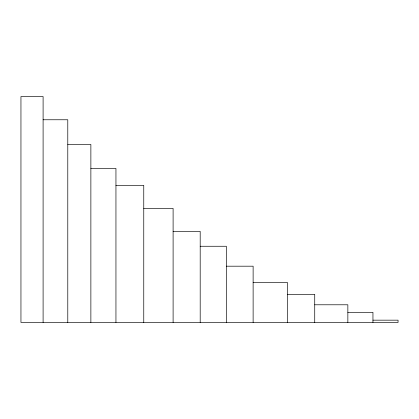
<?xml version="1.0" encoding="UTF-8"?>
<svg xmlns="http://www.w3.org/2000/svg" width="419" height="419" viewBox="0 0 419 419"><rect width="100%" height="100%" fill="white"/><g stroke="black" fill="none" stroke-linecap="round" stroke-linejoin="round"><path stroke-width="0.63" d="M43.099 119.766L67.784 119.766L67.784 322.441M67.784 144.487L90.871 144.487L90.871 322.441M90.871 168.448L115.948 168.448L115.948 322.441M115.948 185.35L143.759 185.35L143.759 322.441M143.759 208.426L173.105 208.426L173.105 322.441M173.105 231.382L200.193 231.382L200.193 322.441M200.193 246.262L226.36 246.262L226.36 322.441M226.36 266.191L253.123 266.191L253.123 322.441M253.123 282.589L287.549 282.589L287.549 322.441M287.549 294.316L314.727 294.316L314.727 322.441M314.727 304.786L347.854 304.786L347.854 322.441M347.854 312.349L372.952 312.349L372.952 322.441M372.952 320.168L398.05 320.168L398.05 322.441L20.95 322.441L20.95 96.559L43.099 96.559L43.099 322.441"/></g></svg>
